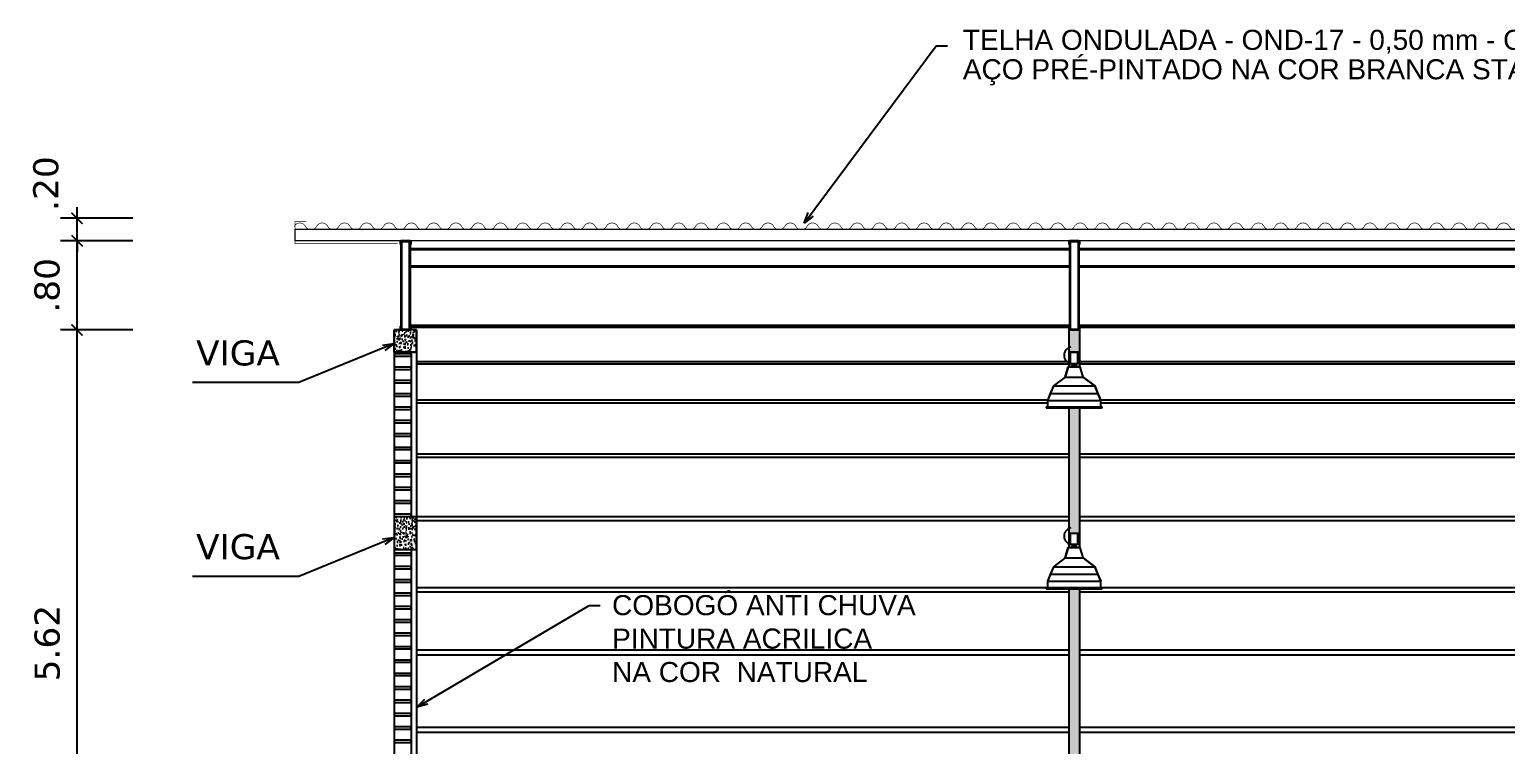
# Model space of a CAD drawing. Header units: inches. Extents: x -64 to 509, y -100 to 268.
# Drawn here: x -11.08 to 2.16, y -63.29 to -56.87 of the extents above; entities that cross this region are included whole.
import ezdxf

# ---------------------------------------------------------------- set-up
doc = ezdxf.new("R2010")
doc.units = ezdxf.units.IN
doc.header["$MEASUREMENT"] = 0
doc.header["$PDMODE"] = 35
for name, color, linetype in [('0_COR', 1, 'Continuous'), ('ARQ_COBERTA', 2, 'Continuous'), ('ARQ_ESQUADRIA', 3, 'Continuous'), ('ARQ_REBOCO', 4, 'Continuous'), ('ARQ_VISTA1', 1, 'Continuous'), ('ARQ_VISTA2', 2, 'Continuous'), ('COTA', 1, 'Continuous'), ('COTAS', 1, 'Continuous'), ('ESQUADRIA', 2, 'Continuous'), ('HACHURA', 1, 'Continuous'), ('LUMINÁRIA QUADRA', 1, 'Continuous'), ('TXAMB', 2, 'Continuous'), ('VISTA', 1, 'Continuous'), ('VISTA2', 3, 'Continuous')]:
    doc.layers.add(name, color=color, linetype=linetype)
doc.layers.add('A-EST_METAL', color=2, linetype='Continuous', lineweight=9)
doc.styles.add('AMB125', font='verdana.ttf')
doc.styles.add('ROMANS', font='arial.ttf')
doc.dimstyles.new('COTA125$0', dxfattribs={"dimtxt": 0.225, "dimasz": 0.1, "dimexe": 0.15, "dimexo": 0.5, "dimgap": 0.15, "dimtad": 1, "dimzin": 4, "dimdsep": 46, "dimtxsty": 'AMB125', "dimblk": 'ARCHTICK', "dimcen": -0.1, "dimdle": 0.05, "dimclrd": 256, "dimclre": 256, "dimclrt": 3, "dimadec": 0, "dimazin": 0, "dimtfac": 1, "dimtix": 1, "dimtmove": 2, "dimatfit": 3, "dimldrblk": 'OPEN30', "dimfxl": 0.5, "dimfxlon": 1, "dimtvp": 0.5, "dimtfillclr": 2, "dimtolj": 1, "dimtzin": 4, "dimarcsym": 0})
doc.dimstyles.new('COTA125$7', dxfattribs={"dimtxt": 0.225, "dimasz": 0.1, "dimexe": 0.15, "dimexo": 0.5, "dimgap": 0.15, "dimtad": 1, "dimzin": 4, "dimdsep": 46, "dimtxsty": 'AMB125', "dimblk": 'ARCHTICK', "dimcen": -0.1, "dimdle": 0.05, "dimclrd": 256, "dimclre": 256, "dimclrt": 3, "dimadec": 0, "dimazin": 0, "dimtfac": 1, "dimtix": 1, "dimtmove": 2, "dimatfit": 3, "dimldrblk": 'OPEN30', "dimfxl": 0.5, "dimfxlon": 1, "dimtvp": 0.5, "dimtfillclr": 2, "dimtolj": 1, "dimtzin": 4, "dimarcsym": 0})

# ---------------------------------------------------------------- blocks, each defined once
blk = doc.blocks.new('TRELIÇA')
at = {"ltscale": 10}
for p, q in [((-0.047, 0), (-0.047, -0.033)), ((-0.047, 0), (0.047, 0)), ((0.042, 0), (-0.042, 0)), ((0.047, 0), (0.047, -0.033)), ((-0.047, -0.033), (-0.041, -0.033)), ((-0.041, -0.006), (-0.041, -0.033)), ((-0.041, -0.006), (0.041, -0.006)), ((-0.041, -0.033), (-0.041, -0.794)), ((-0.035, -0.006), (-0.035, -0.794)), ((0.035, -0.006), (0.035, -0.794)), ((0.041, -0.006), (0.041, -0.033)), ((0.041, -0.033), (0.047, -0.033)), ((0.041, -0.033), (0.041, -0.794)), ((-0.047, -0.767), (-0.041, -0.767)), ((-0.047, -0.767), (-0.047, -0.8)), ((-0.041, -0.794), (0.041, -0.794)), ((0.041, -0.767), (0.047, -0.767)), ((0.047, -0.767), (0.047, -0.8)), ((-0.047, -0.8), (0.047, -0.8))]:
    blk.add_line(p, q, dxfattribs=at)
blk = doc.blocks.new('_ArchTick')
at = {"color": 0, "linetype": 'ByBlock', "const_width": 0.15}
blk.add_lwpolyline([(-0.5, -0.5), (0.5, 0.5)], dxfattribs=at)
blk = doc.blocks.new('*D281')
at = {"layer": 'COTA', "lineweight": -2, "transparency": 16777216}
for p, q in [((-10.153, -59.57), (-10.803, -59.57)), ((-10.653, -65.243), (-10.653, -59.52)), ((-10.153, -65.193), (-10.803, -65.193))]:
    blk.add_line(p, q, dxfattribs=at)
at = {"layer": 'DEFPOINTS', "color": 0, "transparency": 16777216}
for p in [(-10.653, -59.57), (-7.807, -59.57), (-7.807, -65.193)]:
    blk.add_point(p, dxfattribs=at)
at = {"layer": 'COTA', "lineweight": -2, "transparency": 16777216, "xscale": 0.1, "yscale": 0.1, "zscale": 0.1}
for p, rotation in [((-10.653, -59.57), 90), ((-10.653, -65.193), 270)]:
    blk.add_blockref('_ArchTick', p, dxfattribs=dict(at, rotation=rotation))
at = {"layer": 'COTA', "color": 2, "transparency": 16777216, "insert": (-10.92, -62.381), "char_height": 0.225, "attachment_point": 5, "rotation": 90, "style": 'AMB125'}
blk.add_mtext('\\A1;5.62', dxfattribs=at)
blk = doc.blocks.new('_Open30')
at = {"color": 0, "linetype": 'ByBlock', "lineweight": -2}
for p, q in [((-1, 0.27), (0, 0)), ((0, 0), (-1, -0.27)), ((0, 0), (-1, 0))]:
    blk.add_line(p, q, dxfattribs=at)
blk = doc.blocks.new('*D282')
at = {"layer": 'COTA', "lineweight": -2, "transparency": 16777216}
for p, q in [((-10.153, -58.77), (-10.803, -58.77)), ((-10.653, -59.62), (-10.653, -58.72)), ((-10.153, -59.57), (-10.803, -59.57))]:
    blk.add_line(p, q, dxfattribs=at)
at = {"layer": 'DEFPOINTS', "color": 0, "transparency": 16777216}
for p in [(-10.653, -58.77), (-7.754, -58.77), (-7.807, -59.57)]:
    blk.add_point(p, dxfattribs=at)
at = {"layer": 'COTA', "lineweight": -2, "transparency": 16777216, "xscale": 0.1, "yscale": 0.1, "zscale": 0.1}
for p, rotation in [((-10.653, -58.77), 90), ((-10.653, -59.57), 270)]:
    blk.add_blockref('_ArchTick', p, dxfattribs=dict(at, rotation=rotation))
at = {"layer": 'COTA', "color": 2, "transparency": 16777216, "insert": (-10.921, -59.17), "char_height": 0.225, "attachment_point": 5, "rotation": 90, "style": 'AMB125'}
blk.add_mtext('\\A1;.80', dxfattribs=at)
blk = doc.blocks.new('*D283')
at = {"layer": 'COTA', "lineweight": -2, "transparency": 16777216}
for p, q in [((-10.653, -58.568), (-10.653, -58.468)), ((-10.153, -58.568), (-10.803, -58.568)), ((-10.653, -58.77), (-10.653, -58.568)), ((-10.153, -58.77), (-10.803, -58.77)), ((-10.653, -58.77), (-10.653, -58.87))]:
    blk.add_line(p, q, dxfattribs=at)
at = {"layer": 'DEFPOINTS', "color": 0, "transparency": 16777216}
for p in [(-10.653, -58.568), (-8.597, -58.568), (-7.754, -58.77)]:
    blk.add_point(p, dxfattribs=at)
at = {"layer": 'COTA', "lineweight": -2, "transparency": 16777216, "xscale": 0.1, "yscale": 0.1, "zscale": 0.1}
for p, rotation in [((-10.653, -58.568), 270), ((-10.653, -58.77), 90)]:
    blk.add_blockref('_ArchTick', p, dxfattribs=dict(at, rotation=rotation))
at = {"layer": 'COTA', "color": 2, "transparency": 16777216, "insert": (-10.932, -58.256), "char_height": 0.225, "attachment_point": 5, "rotation": 90, "style": 'AMB125'}
blk.add_mtext('\\A1;.20', dxfattribs=at)

msp = doc.modelspace()

# ---------------------------------------------------------------- hatches: boundary and pattern name
at = {"layer": '0_COR'}
h = msp.add_hatch(color=40, dxfattribs=at)
h.paths.add_polyline_path([(-1.66, -61.894), (-1.754, -61.894), (-1.754, -64.393), (-1.66, -64.393)])
h.paths.add_polyline_path([(-1.66, -60.27), (-1.754, -60.27), (-1.754, -61.393), (-1.66, -61.393)])
h.paths.add_polyline_path([(-1.66, -59.57), (-1.754, -59.57), (-1.754, -59.77), (-1.66, -59.77)])
at = {"layer": 'HACHURA'}
h = msp.add_hatch(dxfattribs=at)
h.set_pattern_fill('AR-CONC', color=256, scale=0.01, style=0)
h.set_pattern_definition([(130, (-7.65714, -59.769794), (-0.071726, -0.006275), [0.0075, -0.0825]), (185, (-7.65714, -59.769794), (0.013875, 0.07522), [0.006, -0.066]), (79.55, (-7.66312, -59.77032), (-0.05785, 0.068944), [0.006374, -0.070114]), (133.816, (-7.65714, -59.74979), (-0.106724, -0.016552), [0.01125, -0.12375]), (83.364, (-7.66603, -59.75117), (-0.093466, 0.09741), [0.00956, -0.10517]), (188.816, (-7.65714, -59.74979), (-0.093466, 0.09741), [0.009, -0.099]), (159, (-7.66714, -59.754794), (-0.05969, -0.040262), [0.0075, -0.0825]), (214, (-7.66714, -59.754794), (-0.024332, 0.072515), [0.006, -0.066]), (108.55, (-7.672114, -59.75815), (-0.084022, 0.032253), [0.006374, -0.070114]), (142.5, (-7.65714, -59.769794), (-0.001216, 0.0332894), [0, -0.0652, 0, -0.067, 0, -0.06625]), (172.5, (-7.65714, -59.769794), (-0.026307, 0.039441), [0, -0.0382, 0, -0.0637, 0, -0.02525]), (212.5, (-7.63484, -59.769794), (-0.0533822, -0.0022555), [0, -0.025, 0, -0.078, 0, -0.1035]), (222.5, (-7.62484, -59.769794), (-0.058319, 0.0100105), [0, -0.0325, 0, -0.0518, 0, -0.0735])])
h.paths.add_polyline_path([(-7.607, -59.57), (-7.807, -59.57), (-7.807, -59.77), (-7.607, -59.77)])
h = msp.add_hatch(dxfattribs=at)
h.set_pattern_fill('AR-CONC', color=256, scale=0.01, style=0)
h.set_pattern_definition([(50, (-7.80714, -61.544165), (0.071726, -0.006275), [0.0075, -0.0825]), (355, (-7.80714, -61.544165), (-0.013875, 0.075219), [0.006, -0.066]), (100.451, (-7.80116, -61.54469), (0.057851, 0.068944), [0.006374, -0.070114]), (46.184, (-7.80714, -61.524165), (0.106724, -0.016552), [0.01125, -0.12375]), (96.636, (-7.79825, -61.52554), (0.093466, 0.097412), [0.00956, -0.10517]), (351.184, (-7.80714, -61.52417), (0.093466, 0.097412), [0.009, -0.099]), (21, (-7.79714, -61.529165), (0.059691, -0.040262), [0.0075, -0.0825]), (326, (-7.79714, -61.529165), (0.024332, 0.072515), [0.006, -0.066]), (71.451, (-7.792165, -61.53252), (0.084022, 0.032253), [0.006374, -0.070114]), (37.5, (-7.80714, -61.544165), (0.001216, 0.0332894), [0, -0.0652, 0, -0.067, 0, -0.06625]), (7.5, (-7.80714, -61.544165), (0.026307, 0.039441), [0, -0.0382, 0, -0.0637, 0, -0.02525]), (327.5, (-7.82944, -61.544165), (0.0533822, -0.0022555), [0, -0.025, 0, -0.078, 0, -0.1035]), (317.5, (-7.83944, -61.544165), (0.0583186, 0.0100105), [0, -0.0325, 0, -0.0518, 0, -0.0735])])
h.paths.add_polyline_path([(-7.807, -61.544), (-7.607, -61.544), (-7.607, -61.244), (-7.807, -61.244)])

# ---------------------------------------------------------------- linework, layer by layer
at = {"layer": 'A-EST_METAL', "ltscale": 10}
for p, q in [((-8.697, -58.77), (-8.697, -58.67)), ((29.293, -58.67), (-8.697, -58.67)), ((29.293, -58.77), (-8.697, -58.77))]:
    msp.add_line(p, q, dxfattribs=at)
at = {"layer": 'ARQ_COBERTA', "color": 2}
for p, q in [((-8.604, -58.64), (-8.604, -58.64)), ((-8.504, -58.64), (-8.504, -58.64)), ((-8.204, -58.64), (-8.204, -58.64)), ((-8.104, -58.64), (-8.104, -58.64)), ((-8.004, -58.64), (-8.004, -58.64))]:
    msp.add_line(p, q, dxfattribs=at)
at = {"layer": 'ARQ_COBERTA', "color": 3}
for p, q in [((-8.404, -58.64), (-8.404, -58.64)), ((-8.304, -58.64), (-8.304, -58.64)), ((-7.904, -58.64), (-7.904, -58.64)), ((-7.804, -58.64), (-7.804, -58.64)), ((-7.704, -58.64), (-7.704, -58.64)), ((-7.604, -58.64), (-7.604, -58.64)), ((-7.504, -58.64), (-7.504, -58.64)), ((-7.404, -58.64), (-7.404, -58.64)), ((-7.304, -58.64), (-7.304, -58.64)), ((-7.204, -58.64), (-7.204, -58.64)), ((-7.104, -58.64), (-7.104, -58.64)), ((-7.004, -58.64), (-7.004, -58.64)), ((-6.904, -58.64), (-6.904, -58.64)), ((-6.804, -58.64), (-6.804, -58.64)), ((-6.704, -58.64), (-6.704, -58.64)), ((-6.604, -58.64), (-6.604, -58.64)), ((-6.504, -58.64), (-6.504, -58.64)), ((-6.404, -58.64), (-6.404, -58.64)), ((-6.304, -58.64), (-6.304, -58.64)), ((-6.204, -58.64), (-6.204, -58.64)), ((-6.104, -58.64), (-6.104, -58.64)), ((-6.004, -58.64), (-6.004, -58.64)), ((-5.904, -58.64), (-5.904, -58.64)), ((-5.804, -58.64), (-5.804, -58.64)), ((-5.704, -58.64), (-5.704, -58.64)), ((-5.604, -58.64), (-5.604, -58.64)), ((-5.504, -58.64), (-5.504, -58.64)), ((-5.404, -58.64), (-5.404, -58.64)), ((-5.304, -58.64), (-5.304, -58.64)), ((-5.204, -58.64), (-5.204, -58.64)), ((-5.104, -58.64), (-5.104, -58.64)), ((-5.004, -58.64), (-5.004, -58.64)), ((-4.904, -58.64), (-4.904, -58.64)), ((-4.804, -58.64), (-4.804, -58.64)), ((-4.704, -58.64), (-4.704, -58.64)), ((-4.604, -58.64), (-4.604, -58.64)), ((-4.504, -58.64), (-4.504, -58.64)), ((-4.404, -58.64), (-4.404, -58.64)), ((-4.304, -58.64), (-4.304, -58.64)), ((-4.204, -58.64), (-4.204, -58.64)), ((-4.104, -58.64), (-4.104, -58.64)), ((-4.004, -58.64), (-4.004, -58.64)), ((-3.904, -58.64), (-3.904, -58.64)), ((-3.804, -58.64), (-3.804, -58.64)), ((-3.704, -58.64), (-3.704, -58.64)), ((-3.604, -58.64), (-3.604, -58.64)), ((-3.504, -58.64), (-3.504, -58.64)), ((-3.404, -58.64), (-3.404, -58.64)), ((-3.304, -58.64), (-3.304, -58.64)), ((-3.204, -58.64), (-3.204, -58.64)), ((-3.104, -58.64), (-3.104, -58.64)), ((-3.004, -58.64), (-3.004, -58.64)), ((-2.904, -58.64), (-2.904, -58.64)), ((-2.804, -58.64), (-2.804, -58.64)), ((-2.704, -58.64), (-2.704, -58.64)), ((-2.604, -58.64), (-2.604, -58.64)), ((-2.504, -58.64), (-2.504, -58.64)), ((-2.404, -58.64), (-2.404, -58.64)), ((-2.304, -58.64), (-2.304, -58.64)), ((-2.204, -58.64), (-2.204, -58.64)), ((-2.104, -58.64), (-2.104, -58.64)), ((-2.004, -58.64), (-2.004, -58.64)), ((-1.904, -58.64), (-1.904, -58.64)), ((-1.804, -58.64), (-1.804, -58.64)), ((-1.704, -58.64), (-1.704, -58.64)), ((-1.604, -58.64), (-1.604, -58.64)), ((-1.504, -58.64), (-1.504, -58.64)), ((-1.404, -58.64), (-1.404, -58.64)), ((-1.304, -58.64), (-1.304, -58.64)), ((-1.204, -58.64), (-1.204, -58.64)), ((-1.104, -58.64), (-1.104, -58.64)), ((-1.004, -58.64), (-1.004, -58.64)), ((-0.904, -58.64), (-0.904, -58.64)), ((-0.804, -58.64), (-0.804, -58.64)), ((-0.704, -58.64), (-0.704, -58.64)), ((-0.604, -58.64), (-0.604, -58.64)), ((-0.504, -58.64), (-0.504, -58.64)), ((-0.404, -58.64), (-0.404, -58.64)), ((-0.304, -58.64), (-0.304, -58.64)), ((-0.204, -58.64), (-0.204, -58.64)), ((-0.104, -58.64), (-0.104, -58.64)), ((-0.004, -58.64), (-0.004, -58.64)), ((0.096, -58.64), (0.096, -58.64)), ((0.196, -58.64), (0.196, -58.64)), ((0.296, -58.64), (0.296, -58.64)), ((0.396, -58.64), (0.396, -58.64)), ((0.496, -58.64), (0.496, -58.64)), ((0.596, -58.64), (0.596, -58.64)), ((0.696, -58.64), (0.696, -58.64)), ((0.796, -58.64), (0.796, -58.64)), ((0.896, -58.64), (0.896, -58.64)), ((0.996, -58.64), (0.996, -58.64)), ((1.096, -58.64), (1.096, -58.64)), ((1.196, -58.64), (1.196, -58.64)), ((1.296, -58.64), (1.296, -58.64)), ((1.396, -58.64), (1.396, -58.64)), ((1.496, -58.64), (1.496, -58.64)), ((1.596, -58.64), (1.596, -58.64)), ((1.696, -58.64), (1.696, -58.64)), ((1.796, -58.64), (1.796, -58.64)), ((1.896, -58.64), (1.896, -58.64)), ((1.996, -58.64), (1.996, -58.64)), ((2.096, -58.64), (2.096, -58.64))]:
    msp.add_line(p, q, dxfattribs=at)
at = {"layer": 'ARQ_COBERTA', "color": 3, "const_width": 0.006}
for points in [[(-8.704, -58.64, -0.6), (-8.604, -58.64, 0.6), (-8.504, -58.64, -0.6), (-8.404, -58.64, 0.6), (-8.304, -58.64)], [(-8.304, -58.64, -0.6), (-8.204, -58.64, 0.6), (-8.104, -58.64, -0.6), (-8.004, -58.64, 0.6), (-7.904, -58.64)], [(-7.904, -58.64, -0.6), (-7.804, -58.64, 0.6), (-7.704, -58.64, -0.6), (-7.604, -58.64, 0.6), (-7.504, -58.64)], [(-7.504, -58.64, -0.6), (-7.404, -58.64, 0.6), (-7.304, -58.64, -0.6), (-7.204, -58.64, 0.6), (-7.104, -58.64)], [(-7.104, -58.64, -0.6), (-7.004, -58.64, 0.6), (-6.904, -58.64, -0.6), (-6.804, -58.64, 0.6), (-6.704, -58.64)], [(-6.704, -58.64, -0.6), (-6.604, -58.64, 0.6), (-6.504, -58.64, -0.6), (-6.404, -58.64, 0.6), (-6.304, -58.64)], [(-6.304, -58.64, -0.6), (-6.204, -58.64, 0.6), (-6.104, -58.64, -0.6), (-6.004, -58.64, 0.6), (-5.904, -58.64)], [(-5.904, -58.64, -0.6), (-5.804, -58.64, 0.6), (-5.704, -58.64, -0.6), (-5.604, -58.64, 0.6), (-5.504, -58.64)], [(-5.504, -58.64, -0.6), (-5.404, -58.64, 0.6), (-5.304, -58.64, -0.6), (-5.204, -58.64, 0.6), (-5.104, -58.64)], [(-5.104, -58.64, -0.6), (-5.004, -58.64, 0.6), (-4.904, -58.64, -0.6), (-4.804, -58.64, 0.6), (-4.704, -58.64)], [(-4.704, -58.64, -0.6), (-4.604, -58.64, 0.6), (-4.504, -58.64, -0.6), (-4.404, -58.64, 0.6), (-4.304, -58.64)], [(-4.304, -58.64, -0.6), (-4.204, -58.64, 0.6), (-4.104, -58.64, -0.6), (-4.004, -58.64, 0.6), (-3.904, -58.64)], [(-3.904, -58.64, -0.6), (-3.804, -58.64, 0.6), (-3.704, -58.64, -0.6), (-3.604, -58.64, 0.6), (-3.504, -58.64)], [(-3.504, -58.64, -0.6), (-3.404, -58.64, 0.6), (-3.304, -58.64, -0.6), (-3.204, -58.64, 0.6), (-3.104, -58.64)], [(-3.104, -58.64, -0.6), (-3.004, -58.64, 0.6), (-2.904, -58.64, -0.6), (-2.804, -58.64, 0.6), (-2.704, -58.64)], [(-2.704, -58.64, -0.6), (-2.604, -58.64, 0.6), (-2.504, -58.64, -0.6), (-2.404, -58.64, 0.6), (-2.304, -58.64)], [(-2.304, -58.64, -0.6), (-2.204, -58.64, 0.6), (-2.104, -58.64, -0.6), (-2.004, -58.64, 0.6), (-1.904, -58.64)], [(-1.904, -58.64, -0.6), (-1.804, -58.64, 0.6), (-1.704, -58.64, -0.6), (-1.604, -58.64, 0.6), (-1.504, -58.64)], [(-1.504, -58.64, -0.6), (-1.404, -58.64, 0.6), (-1.304, -58.64, -0.6), (-1.204, -58.64, 0.6), (-1.104, -58.64)], [(-1.104, -58.64, -0.6), (-1.004, -58.64, 0.6), (-0.904, -58.64, -0.6), (-0.804, -58.64, 0.6), (-0.704, -58.64)], [(-0.704, -58.64, -0.6), (-0.604, -58.64, 0.6), (-0.504, -58.64, -0.6), (-0.404, -58.64, 0.6), (-0.304, -58.64)], [(-0.304, -58.64, -0.6), (-0.204, -58.64, 0.6), (-0.104, -58.64, -0.6), (-0.004, -58.64, 0.6), (0.096, -58.64)], [(0.096, -58.64, -0.6), (0.196, -58.64, 0.6), (0.296, -58.64, -0.6), (0.396, -58.64, 0.6), (0.496, -58.64)], [(0.496, -58.64, -0.6), (0.596, -58.64, 0.6), (0.696, -58.64, -0.6), (0.796, -58.64, 0.6), (0.896, -58.64)], [(0.896, -58.64, -0.6), (0.996, -58.64, 0.6), (1.096, -58.64, -0.6), (1.196, -58.64, 0.6), (1.296, -58.64)], [(1.296, -58.64, -0.6), (1.396, -58.64, 0.6), (1.496, -58.64, -0.6), (1.596, -58.64, 0.6), (1.696, -58.64)], [(1.696, -58.64, -0.6), (1.796, -58.64, 0.6), (1.896, -58.64, -0.6), (1.996, -58.64, 0.6), (2.096, -58.64)], [(2.096, -58.64, -0.6), (2.196, -58.64, 0.6), (2.296, -58.64, -0.6), (2.396, -58.64, 0.6), (2.496, -58.64)]]:
    msp.add_lwpolyline(points, format="xyb", dxfattribs=at)
at = {"layer": 'ARQ_REBOCO', "ltscale": 10}
for p, q in [((-7.607, -59.57), (-7.807, -59.57)), ((-7.807, -59.77), (-7.807, -59.57)), ((-7.607, -59.77), (-7.607, -59.57)), ((-7.607, -59.77), (-7.807, -59.77)), ((-7.807, -61.244), (-7.807, -61.544)), ((-7.807, -61.244), (-7.607, -61.244)), ((-7.607, -61.544), (-7.607, -61.244)), ((-7.607, -61.544), (-7.807, -61.544))]:
    msp.add_line(p, q, dxfattribs=at)
at = {"layer": 'ARQ_VISTA1', "color": 251, "ltscale": 10}
for p, q in [((-7.666, -58.84), (-1.748, -58.84)), ((-7.666, -58.848), (-1.748, -58.848)), ((-1.666, -58.84), (4.252, -58.84)), ((-1.666, -58.848), (4.252, -58.848)), ((-7.666, -58.994), (-1.748, -58.994)), ((-7.666, -59.005), (-1.748, -59.005)), ((-1.666, -58.994), (4.252, -58.994)), ((-1.666, -59.005), (4.252, -59.005)), ((-1.748, -59.531), (-7.666, -59.531)), ((-1.748, -59.548), (-7.666, -59.548)), ((4.252, -59.531), (-1.666, -59.531)), ((4.252, -59.548), (-1.666, -59.548)), ((-7.607, -59.853), (-1.754, -59.853)), ((-1.66, -59.853), (4.246, -59.853)), ((-7.607, -59.874), (-1.754, -59.874)), ((-1.66, -59.874), (4.246, -59.874)), ((-1.946, -60.201), (-7.607, -60.201)), ((-1.947, -60.227), (-7.607, -60.227)), ((4.054, -60.201), (-1.469, -60.201)), ((4.053, -60.227), (-1.468, -60.227)), ((-1.754, -60.685), (-7.607, -60.685)), ((-1.754, -60.716), (-7.607, -60.716)), ((4.246, -60.685), (-1.66, -60.685)), ((4.246, -60.716), (-1.66, -60.716)), ((-1.754, -61.247), (-7.607, -61.247)), ((-1.754, -61.283), (-7.607, -61.283)), ((4.246, -61.247), (-1.66, -61.247)), ((4.246, -61.283), (-1.66, -61.283)), ((-1.947, -61.884), (-7.607, -61.884)), ((-1.754, -61.925), (-7.607, -61.925)), ((4.053, -61.884), (-1.66, -61.884)), ((4.246, -61.925), (-1.66, -61.925)), ((-1.754, -62.444), (-7.607, -62.444)), ((-1.754, -62.489), (-7.607, -62.489)), ((4.246, -62.444), (-1.66, -62.444)), ((4.246, -62.489), (-1.66, -62.489)), ((-1.754, -63.139), (-7.607, -63.139)), ((4.246, -63.139), (-1.66, -63.139)), ((-1.754, -63.183), (-7.607, -63.183)), ((4.246, -63.183), (-1.66, -63.183))]:
    msp.add_line(p, q, dxfattribs=at)
at = {"layer": 'ARQ_VISTA2', "const_width": 0.005}
msp.add_lwpolyline([(-8.597, -58.598), (-8.697, -58.598), (-8.697, -58.795), (-7.777, -58.795)], dxfattribs=at)
at = {"layer": 'ESQUADRIA'}
for points in [[(-7.657, -59.784), (-7.807, -59.784), (-7.807, -59.804), (-7.657, -59.804)], [(-7.657, -59.904), (-7.807, -59.904), (-7.807, -59.924), (-7.657, -59.924)], [(-7.657, -60.024), (-7.807, -60.024), (-7.807, -60.044), (-7.657, -60.044)], [(-7.657, -60.144), (-7.807, -60.144), (-7.807, -60.164), (-7.657, -60.164)], [(-7.657, -60.264), (-7.807, -60.264), (-7.807, -60.284), (-7.657, -60.284)], [(-7.657, -60.384), (-7.807, -60.384), (-7.807, -60.404), (-7.657, -60.404)], [(-7.657, -60.504), (-7.807, -60.504), (-7.807, -60.524), (-7.657, -60.524)], [(-7.657, -60.624), (-7.807, -60.624), (-7.807, -60.644), (-7.657, -60.644)], [(-7.657, -60.744), (-7.807, -60.744), (-7.807, -60.764), (-7.657, -60.764)], [(-7.657, -60.864), (-7.807, -60.864), (-7.807, -60.884), (-7.657, -60.884)], [(-7.657, -60.984), (-7.807, -60.984), (-7.807, -61.004), (-7.657, -61.004)], [(-7.657, -61.104), (-7.807, -61.104), (-7.807, -61.124), (-7.657, -61.124)], [(-7.657, -61.224), (-7.807, -61.224), (-7.807, -61.244), (-7.657, -61.244)], [(-7.657, -61.573), (-7.807, -61.573), (-7.807, -61.593), (-7.657, -61.593)], [(-7.657, -61.693), (-7.807, -61.693), (-7.807, -61.713), (-7.657, -61.713)], [(-7.657, -61.813), (-7.807, -61.813), (-7.807, -61.833), (-7.657, -61.833)], [(-7.657, -61.933), (-7.807, -61.933), (-7.807, -61.953), (-7.657, -61.953)], [(-7.657, -62.053), (-7.807, -62.053), (-7.807, -62.073), (-7.657, -62.073)], [(-7.657, -62.173), (-7.807, -62.173), (-7.807, -62.193), (-7.657, -62.193)], [(-7.657, -62.293), (-7.807, -62.293), (-7.807, -62.313), (-7.657, -62.313)], [(-7.657, -62.413), (-7.807, -62.413), (-7.807, -62.433), (-7.657, -62.433)], [(-7.657, -62.533), (-7.807, -62.533), (-7.807, -62.553), (-7.657, -62.553)], [(-7.657, -62.653), (-7.807, -62.653), (-7.807, -62.673), (-7.657, -62.673)], [(-7.657, -62.773), (-7.807, -62.773), (-7.807, -62.793), (-7.657, -62.793)], [(-7.657, -62.893), (-7.807, -62.893), (-7.807, -62.913), (-7.657, -62.913)], [(-7.657, -63.013), (-7.807, -63.013), (-7.807, -63.033), (-7.657, -63.033)], [(-7.657, -63.133), (-7.807, -63.133), (-7.807, -63.153), (-7.657, -63.153)], [(-7.657, -63.253), (-7.807, -63.253), (-7.807, -63.273), (-7.657, -63.273)]]:
    msp.add_lwpolyline(points, close=True, dxfattribs=at)
at = {"layer": 'LUMINÁRIA QUADRA', "ltscale": 0.03}
for p, q in [((-1.66, -59.77), (-1.754, -59.77)), ((-1.743, -59.773), (-1.743, -59.77)), ((-1.671, -59.773), (-1.743, -59.773)), ((-1.74, -59.874), (-1.74, -59.773)), ((-1.674, -59.874), (-1.674, -59.773)), ((-1.671, -59.773), (-1.671, -59.77)), ((-1.787, -59.993), (-1.761, -59.9)), ((-1.761, -59.9), (-1.654, -59.9)), ((-1.743, -59.876), (-1.743, -59.874)), ((-1.671, -59.874), (-1.743, -59.874)), ((-1.731, -59.89), (-1.684, -59.89)), ((-1.731, -59.9), (-1.731, -59.89)), ((-1.685, -59.89), (-1.73, -59.89)), ((-1.721, -59.89), (-1.721, -59.876)), ((-1.694, -59.89), (-1.694, -59.876)), ((-1.684, -59.9), (-1.684, -59.89)), ((-1.671, -59.876), (-1.671, -59.874)), ((-1.628, -59.993), (-1.654, -59.9)), ((-1.894, -60.073), (-1.922, -60.14)), ((-1.787, -59.993), (-1.894, -60.073)), ((-1.894, -60.073), (-1.521, -60.073)), ((-1.787, -59.993), (-1.628, -59.993)), ((-1.628, -59.993), (-1.521, -60.073)), ((-1.521, -60.073), (-1.494, -60.14)), ((-1.947, -60.202), (-1.947, -60.26)), ((-1.947, -60.202), (-1.946, -60.202)), ((-1.947, -60.202), (-1.468, -60.202)), ((-1.922, -60.14), (-1.946, -60.202)), ((-1.922, -60.14), (-1.494, -60.14)), ((-1.494, -60.14), (-1.468, -60.202)), ((-1.468, -60.26), (-1.468, -60.202)), ((-1.958, -60.26), (-1.457, -60.26)), ((-1.958, -60.26), (-1.958, -60.27)), ((-1.958, -60.27), (-1.457, -60.27)), ((-1.457, -60.27), (-1.457, -60.26)), ((-1.754, -61.393), (-1.66, -61.393)), ((-1.743, -61.396), (-1.743, -61.393)), ((-1.671, -61.396), (-1.743, -61.396)), ((-1.74, -61.497), (-1.74, -61.396)), ((-1.674, -61.497), (-1.674, -61.396)), ((-1.671, -61.396), (-1.671, -61.393)), ((-1.787, -61.617), (-1.761, -61.524)), ((-1.761, -61.524), (-1.654, -61.524)), ((-1.743, -61.5), (-1.743, -61.497)), ((-1.671, -61.497), (-1.743, -61.497)), ((-1.731, -61.513), (-1.684, -61.513)), ((-1.731, -61.524), (-1.731, -61.513)), ((-1.685, -61.513), (-1.73, -61.513)), ((-1.721, -61.513), (-1.721, -61.5)), ((-1.694, -61.513), (-1.694, -61.5)), ((-1.684, -61.524), (-1.684, -61.513)), ((-1.671, -61.5), (-1.671, -61.497)), ((-1.628, -61.617), (-1.654, -61.524)), ((-1.894, -61.697), (-1.922, -61.764)), ((-1.787, -61.617), (-1.894, -61.697)), ((-1.894, -61.697), (-1.521, -61.697)), ((-1.787, -61.617), (-1.628, -61.617)), ((-1.628, -61.617), (-1.521, -61.697)), ((-1.521, -61.697), (-1.494, -61.764)), ((-1.947, -61.825), (-1.947, -61.883)), ((-1.947, -61.825), (-1.946, -61.825)), ((-1.947, -61.825), (-1.468, -61.825)), ((-1.922, -61.764), (-1.946, -61.825)), ((-1.922, -61.763), (-1.494, -61.763)), ((-1.494, -61.764), (-1.468, -61.825)), ((-1.468, -61.883), (-1.468, -61.825)), ((-1.958, -61.883), (-1.457, -61.883)), ((-1.958, -61.883), (-1.958, -61.894)), ((-1.958, -61.894), (-1.457, -61.894)), ((-1.457, -61.894), (-1.457, -61.883))]:
    msp.add_line(p, q, dxfattribs=at)
for points in [[(-1.761, -59.9), (-1.787, -59.993), (-1.894, -60.073), (-1.947, -60.202), (-1.947, -60.27), (-1.468, -60.27), (-1.468, -60.202), (-1.521, -60.073), (-1.628, -59.993), (-1.654, -59.9), (-1.761, -59.9)], [(-1.761, -61.524), (-1.787, -61.617), (-1.894, -61.697), (-1.947, -61.825), (-1.947, -61.894), (-1.468, -61.894), (-1.468, -61.825), (-1.521, -61.697), (-1.628, -61.617), (-1.654, -61.524), (-1.761, -61.524)]]:
    msp.add_lwpolyline(points, dxfattribs=at)
for centre in [(-1.72, -59.798), (-1.72, -61.421)]:
    msp.add_arc(centre, 0.0771, 101.8985, 258.1015, dxfattribs=at)
at = {"layer": 'VISTA', "color": 1}
for p, q in [((-7.807, -59.57), (-7.807, -64.311)), ((-7.607, -59.57), (-7.807, -59.57)), ((-7.607, -59.57), (-7.607, -65.193)), ((-7.607, -59.57), (-7.607, -59.57)), ((-7.657, -59.77), (-7.657, -61.244)), ((-7.657, -61.544), (-7.657, -64.311))]:
    msp.add_line(p, q, dxfattribs=at)
at = {"layer": 'VISTA2', "color": 2}
for p, q in [((-1.754, -59.57), (-1.754, -59.9)), ((-1.66, -59.57), (-1.66, -59.9)), ((-1.754, -60.27), (-1.754, -61.524)), ((-1.66, -60.27), (-1.66, -61.524)), ((-1.754, -61.883), (-1.754, -64.393)), ((-1.66, -61.883), (-1.66, -64.393))]:
    msp.add_line(p, q, dxfattribs=at)

# ---------------------------------------------------------------- block references
at = {"layer": 'ARQ_ESQUADRIA'}
for p in [(-7.707, -58.77), (-1.707, -58.77)]:
    msp.add_blockref('TRELIÇA', p, dxfattribs=at)

# ---------------------------------------------------------------- texts
at = {"layer": 'COTA', "char_height": 0.225, "attachment_point": 9, "style": 'AMB125'}
for insert in [(-8.833, -59.893), (-8.833, -61.632)]:
    msp.add_mtext('VIGA', dxfattribs=dict(at, insert=insert))
at = {"layer": 'TXAMB', "char_height": 0.18, "style": 'ROMANS'}
for s, insert, attachment_point in [('\\A1;TELHA ONDULADA - OND-17 - 0,50 mm - OU SIMILAR', (-2.706, -56.983), 4), ('\\A1;AÇO PRÉ-PINTADO NA COR BRANCA STANDARD', (-2.706, -57.258), 4), ('COBOGÓ ANTI CHUVA\\PPINTURA ACRILICA\\PNA COR  NATURAL ', (-5.853, -62.733), 7)]:
    msp.add_mtext(s, dxfattribs=dict(at, insert=insert, attachment_point=attachment_point))

# ---------------------------------------------------------------- dimensions: what is measured, and where the dimension line sits
at = {"layer": 'COTA'}
dim = msp.add_linear_dim(base=(-10.653, -58.568), p1=(-7.754, -58.77), p2=(-8.597, -58.568), angle=90, dimstyle='COTA125$0', override={"dimclrt": 2}, dxfattribs=at)
dim.commit()
dim.dimension.update_dxf_attribs({"geometry": '*D283', "text_midpoint": (-10.932, -58.256), "dimtype": 160})
for base, p1, p2, picture, middle in [((-10.653, -58.77), (-7.807, -59.57), (-7.754, -58.77), '*D282', (-10.921, -59.17)), ((-10.653, -59.57), (-7.807, -65.193), (-7.807, -59.57), '*D281', (-10.92, -62.381))]:
    dim = msp.add_linear_dim(base=base, p1=p1, p2=p2, angle=90, dimstyle='COTA125$0', override={"dimclrt": 2}, dxfattribs=at)
    dim.commit()
    dim.dimension.update_dxf_attribs({"geometry": picture, "text_midpoint": middle})

# ---------------------------------------------------------------- leaders
at = {"layer": 'COTA', "annotation_type": 0, "has_hookline": 1, "hookline_direction": 1, "text_width": 0.785}
for points in [[(-7.809, -59.693), (-8.663, -60.043), (-8.683, -60.043)], [(-7.809, -61.433), (-8.663, -61.782), (-8.683, -61.782)]]:
    msp.add_leader(points, dimstyle='COTA125$7', override={"dimclrt": 2}, dxfattribs=at)
at = {"layer": 'COTAS', "annotation_type": 0, "has_hookline": 1, "hookline_direction": 0}
for points in [[(-4.131, -58.613), (-2.944, -57.02), (-2.844, -57.02)], [(-7.605, -62.957), (-6.059, -62.044), (-5.959, -62.044)]]:
    msp.add_leader(points, dimstyle='COTA125$7', override={"dimtad": 0}, dxfattribs=at)

doc.saveas('drawing.dxf')
